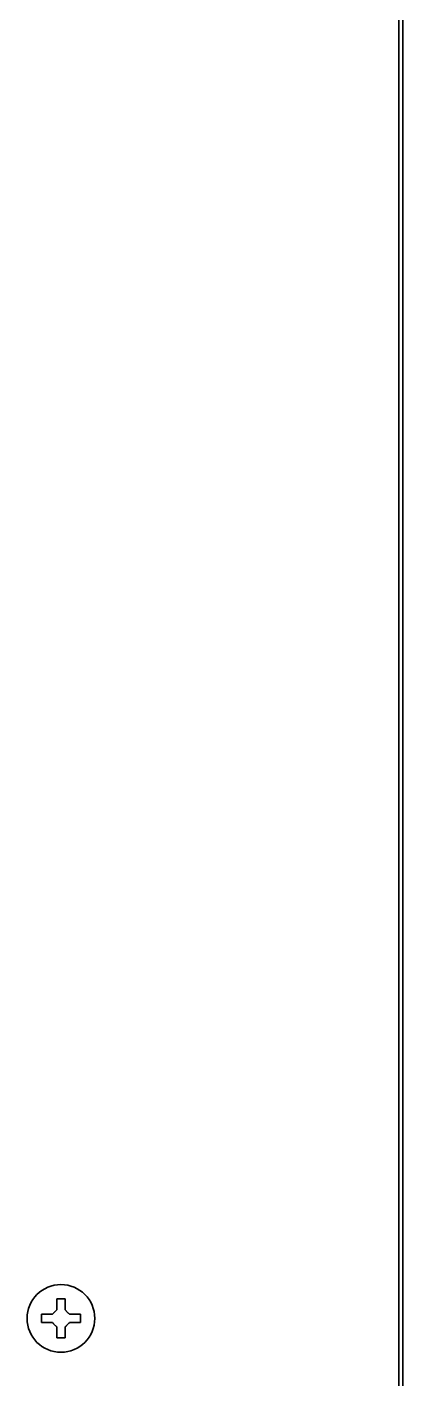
# Model space of a CAD drawing. Header units: inches. Extents: x 786 to 5593, y 691 to 5453.
# Drawn here: x 1602.8 to 1647.2, y 2866.4 to 3026.3 of the extents above; entities that cross this region are included whole.
import ezdxf

# ---------------------------------------------------------------- set-up
doc = ezdxf.new("R2010")
doc.units = ezdxf.units.IN
doc.layers.add('1', color=7, linetype='Continuous', true_color=0xffffff)

msp = doc.modelspace()

# ---------------------------------------------------------------- linework, layer by layer
at = {"layer": '1', "color": 7, "linetype": 'Continuous', "lineweight": 35}
for p, q in [((1647.22, 3924.91), (1647.22, 2768.16)), ((1646.72, 3913.66), (1646.72, 2860.7)), ((1606.32, 2875.86), (1606.82, 2875.86)), ((1606.82, 2875.86), (1607.32, 2875.86)), ((1606.82, 2871.26), (1606.32, 2871.26)), ((1607.32, 2871.26), (1606.82, 2871.26))]:
    msp.add_line(p, q, dxfattribs=at)
msp.add_circle((1606.82, 2873.56), 4, dxfattribs=at)
for points in [[(1606.32, 2874.56), (1606.32, 2874.61), (1606.32, 2874.72), (1606.32, 2874.88), (1606.32, 2875.04), (1606.32, 2875.19), (1606.32, 2875.35), (1606.32, 2875.5), (1606.32, 2875.67), (1606.32, 2875.79), (1606.32, 2875.86)], [(1604.52, 2873.06), (1604.52, 2873.22), (1604.52, 2873.56), (1604.52, 2873.89), (1604.52, 2874.06)], [(1605.82, 2874.06), (1605.85, 2874.08), (1605.9, 2874.13), (1605.97, 2874.21), (1606.04, 2874.28), (1606.11, 2874.35), (1606.18, 2874.42), (1606.25, 2874.49), (1606.3, 2874.53), (1606.32, 2874.56)], [(1607.32, 2874.56), (1607.34, 2874.53), (1607.39, 2874.49), (1607.46, 2874.41), (1607.53, 2874.34), (1607.61, 2874.27), (1607.68, 2874.2), (1607.75, 2874.13), (1607.8, 2874.08), (1607.82, 2874.06)], [(1607.82, 2874.06), (1607.87, 2874.06), (1607.98, 2874.06), (1608.14, 2874.06), (1608.3, 2874.06), (1608.46, 2874.06), (1608.61, 2874.06), (1608.77, 2874.06), (1608.93, 2874.06), (1609.06, 2874.06), (1609.12, 2874.06)], [(1609.12, 2874.06), (1609.12, 2873.89), (1609.12, 2873.56), (1609.12, 2873.22), (1609.12, 2873.06)], [(1605.82, 2873.06), (1605.77, 2873.06), (1605.66, 2873.06), (1605.5, 2873.06), (1605.34, 2873.06), (1605.18, 2873.06), (1605.03, 2873.06), (1604.87, 2873.06), (1604.71, 2873.06), (1604.58, 2873.06), (1604.52, 2873.06)], [(1606.32, 2872.56), (1606.3, 2872.58), (1606.25, 2872.63), (1606.18, 2872.7), (1606.11, 2872.77), (1606.03, 2872.84), (1605.96, 2872.91), (1605.89, 2872.98), (1605.84, 2873.03), (1605.82, 2873.06)], [(1607.82, 2873.06), (1607.79, 2873.03), (1607.74, 2872.98), (1607.67, 2872.91), (1607.6, 2872.83), (1607.53, 2872.76), (1607.46, 2872.69), (1607.39, 2872.63), (1607.34, 2872.58), (1607.32, 2872.56)], [(1607.32, 2872.56), (1607.32, 2872.5), (1607.32, 2872.39), (1607.32, 2872.23), (1607.32, 2872.07), (1607.32, 2871.92), (1607.32, 2871.77), (1607.32, 2871.61), (1607.32, 2871.44), (1607.32, 2871.32), (1607.32, 2871.26)]]:
    msp.add_open_spline(points, degree=3, dxfattribs=at)
for points in [[(1607.32, 2875.86), (1607.32, 2875.65), (1607.32, 2875.44), (1607.32, 2875.12), (1607.32, 2875.01), (1607.32, 2874.79), (1607.32, 2874.67), (1607.32, 2874.56)], [(1604.52, 2874.06), (1604.72, 2874.06), (1604.93, 2874.06), (1605.26, 2874.06), (1605.37, 2874.06), (1605.59, 2874.06), (1605.7, 2874.06), (1605.82, 2874.06)], [(1606.32, 2871.26), (1606.32, 2871.46), (1606.32, 2871.67), (1606.32, 2871.99), (1606.32, 2872.1), (1606.32, 2872.33), (1606.32, 2872.44), (1606.32, 2872.56)], [(1609.12, 2873.06), (1608.92, 2873.06), (1608.71, 2873.06), (1608.38, 2873.06), (1608.27, 2873.06), (1608.05, 2873.06), (1607.94, 2873.06), (1607.82, 2873.06)]]:
    msp.add_open_spline(points, degree=3, knots=[0, 0, 0, 0, 0.5, 0.5, 0.75, 0.75, 1, 1, 1, 1], dxfattribs=at)

doc.saveas('drawing.dxf')
